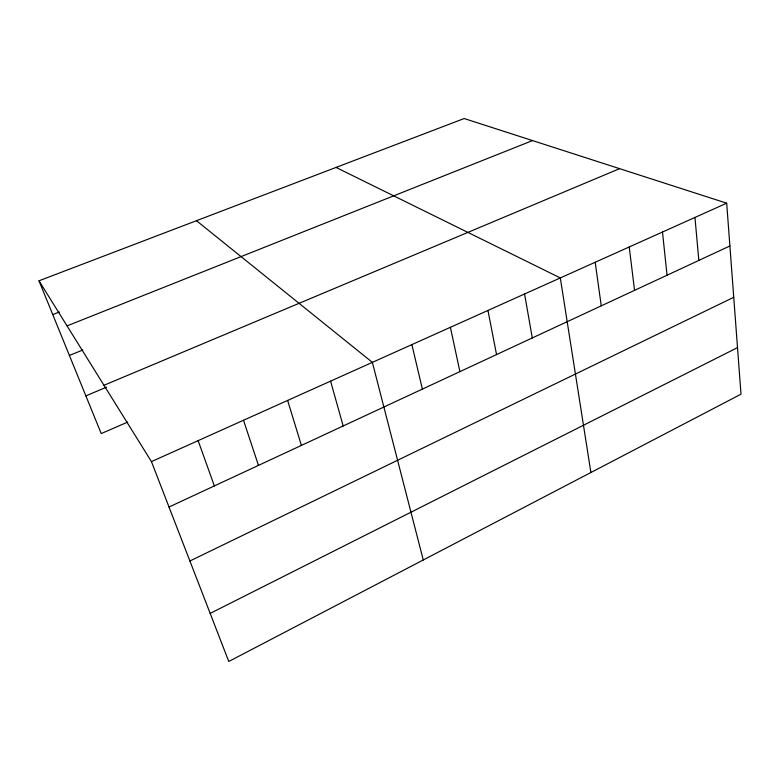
<?xml version="1.0" encoding="UTF-8"?>
<svg xmlns="http://www.w3.org/2000/svg" width="780" height="780" viewBox="0 0 780 780"><rect width="100%" height="100%" fill="white"/><g stroke="black" fill="none" stroke-linecap="round" stroke-linejoin="round"><path stroke-width="1.17" d="M210.181 613.411L737.509 347.617M189.901 560.995L733.736 297.287M169.026 507.019L729.895 245.973M151.447 461.614L726.687 203.19L741 394.183L228.774 661.469L151.447 461.614L39 280.8L464.168 118.531L726.687 203.19M127.686 422.087L101.224 433.582L39 280.8M103.984 385.291L619.593 168.655M85.859 395.869L106.548 387.163M69.401 355.446L82.797 349.996M67.041 325.884L532.525 140.576M52.767 314.594L59.397 311.99M336.034 167.437L560.313 277.933L590.899 472.505M196.463 220.701L372.372 362.369L423.267 559.972M198.13 440.642L214.364 485.921M243.506 420.254L258.463 465.397M287.635 400.433L301.392 445.419M330.584 381.137L343.18 425.968M411.879 344.614L422.37 389.103M450.392 327.317L459.917 371.631M487.948 310.44L496.548 354.578M524.569 293.992L532.292 337.945M595.189 262.265L601.263 305.848M629.236 246.968L634.55 290.355M662.483 232.03L667.056 275.223M694.96 217.445L698.831 260.432"/></g></svg>
